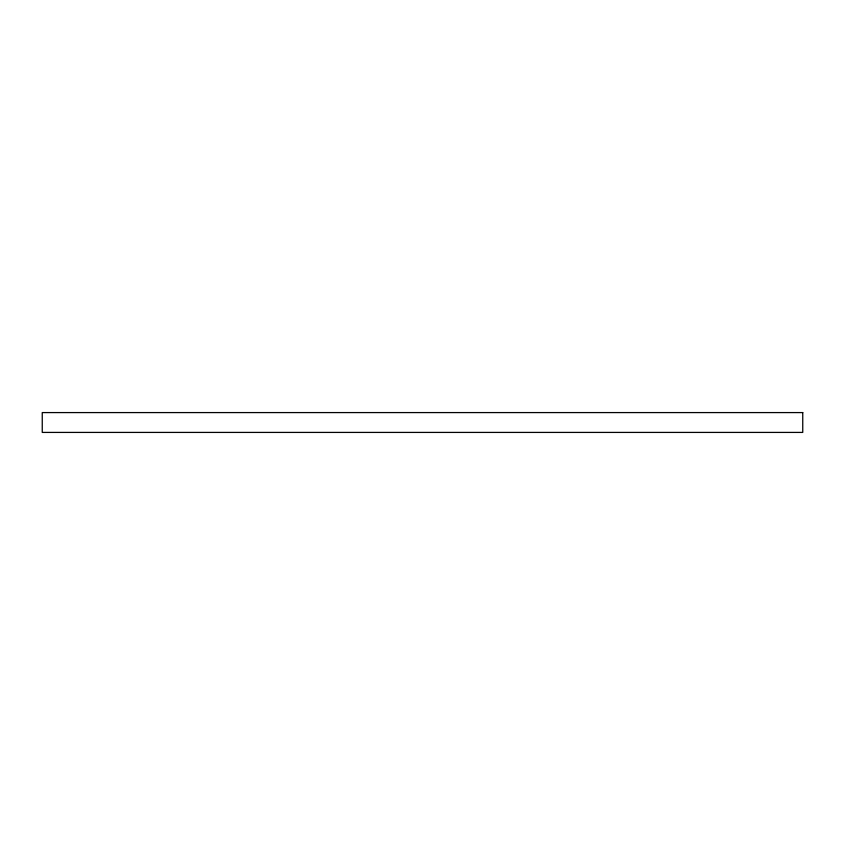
<?xml version="1.0" encoding="UTF-8"?>
<svg xmlns="http://www.w3.org/2000/svg" width="845" height="845" viewBox="0 0 845 845"><rect width="100%" height="100%" fill="white"/><g stroke="black" fill="none" stroke-linecap="round" stroke-linejoin="round"><path stroke-width="1.27" d="M802.75 412.582L42.25 412.582L42.25 432.418L802.75 432.418L802.75 412.582"/></g></svg>
